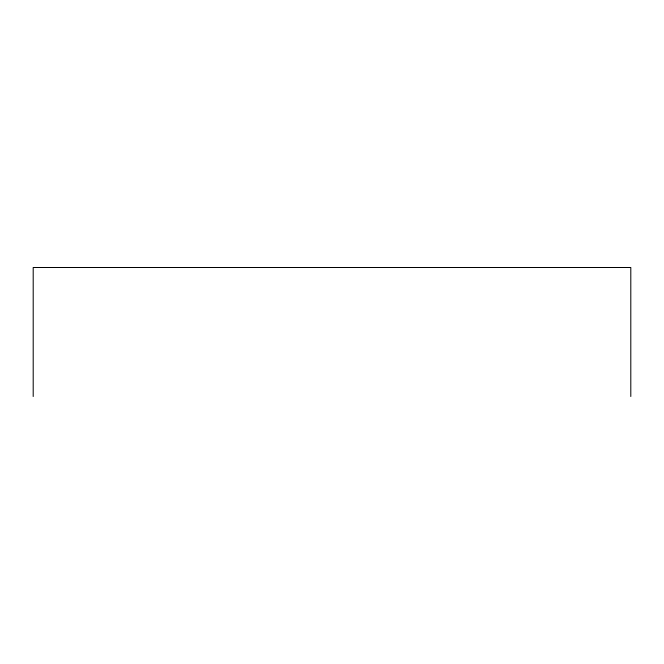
<?xml version="1.0" encoding="UTF-8"?>
<svg xmlns="http://www.w3.org/2000/svg" width="664" height="664" viewBox="0 0 664 664"><rect width="100%" height="100%" fill="white"/><g stroke="black" fill="none" stroke-linecap="round" stroke-linejoin="round"><path stroke-width="1" d="M630.8 396.499L630.8 267.501L33.2 267.501L33.2 396.499"/></g></svg>
